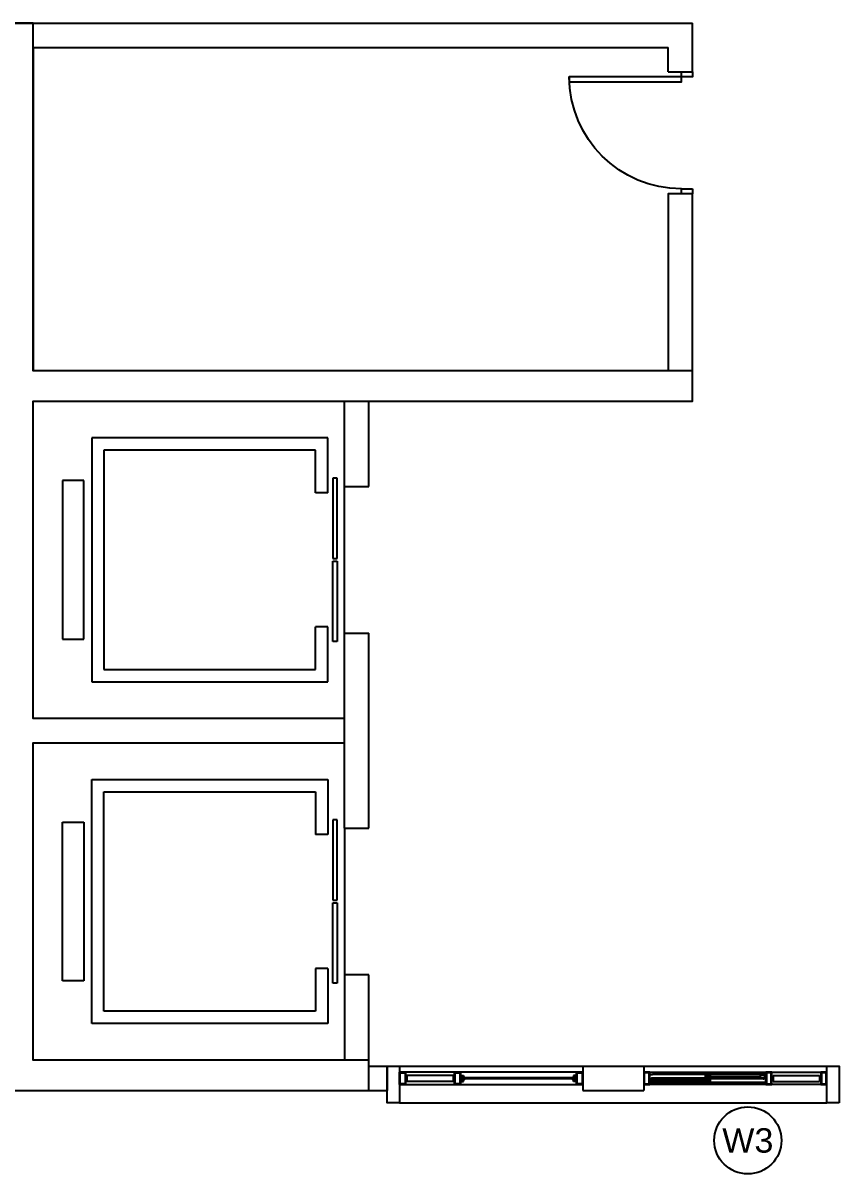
# Model space of a CAD drawing. Header units: feet. Extents: x 1421395 to 1426379, y -945253 to -943919.
# Drawn here: x 1423997.7 to 1424255.9, y -945056.9 to -944689.7 of the extents above; entities that cross this region are included whole.
import ezdxf
from ezdxf.enums import TextEntityAlignment as Align

# ---------------------------------------------------------------- set-up
doc = ezdxf.new("R2010")
doc.units = ezdxf.units.FT
doc.linetypes.add('Xref Typical$0$$0$HIDDEN', pattern=[0.375, 0.25, -0.125])
for name, color, linetype in [('00_xref_ser core_gf$0$L--windows-1', 1, 'Continuous'), ('08--door-ref', 1, 'Continuous'), ('E--concrete-2', 4, 'Continuous'), ('L--windows-1', 1, 'Continuous'), ('Xref Typical$0$E--concrete', 4, 'Continuous'), ('Xref Typical$0$F--Blockwall', 3, 'Continuous'), ('Xref Typical$0$L--doors-1', 1, 'Continuous'), ('Xref Typical$0$L--windows-1', 1, 'Continuous'), ('Xref Typical$0$N--Fixtures', 1, 'Continuous')]:
    doc.layers.add(name, color=color, linetype=linetype)
doc.styles.add('00_xref_ser core$0$00_xref_ser core$0$ZC-STYLE-1', font='Arial.ttf')

# ---------------------------------------------------------------- blocks, each defined once
blk = doc.blocks.new('00_xref_ser core$0$00_xref_ser core$0$D-REF-1')
at = {"layer": '08--door-ref'}
blk.add_circle((0, 0), 275, dxfattribs=at)
blk = doc.blocks.new('*U11')
at = {"layer": '00_xref_ser core_gf$0$L--windows-1'}
for p, q in [((0, 63.8), (21.2, 63.8)), ((0, 0), (0, 63.8)), ((0, 32.7), (13.2, 32.7)), ((0, 31.1), (13.2, 31.1)), ((0, 0), (21.2, 0)), ((456, 16.3), (45.4, 16.3)), ((494, 49), (904.6, 49)), ((950, 63.8), (928.8, 63.8)), ((928.8, 28.7), (928.8, 35.1)), ((928.8, 35.1), (936.8, 35.1)), ((928.8, 28.7), (936.8, 28.7)), ((936.8, 32.7), (936.8, 35.1)), ((950, 32.7), (936.8, 32.7)), ((950, 31.1), (936.8, 31.1)), ((936.8, 28.7), (936.8, 31.1)), ((950, 0), (950, 63.8)), ((950, 0), (928.8, 0))]:
    blk.add_line(p, q, dxfattribs=at)
at = {"layer": '00_xref_ser core_gf$0$L--windows-1', "color": 14}
for p, q in [((928.8, 63.8), (21.2, 63.8)), ((928.8, 35.1), (21.2, 35.1)), ((928.8, 28.7), (21.2, 28.7)), ((928.8, 0), (21.2, 0))]:
    blk.add_line(p, q, dxfattribs=at)
at = {"layer": '00_xref_ser core_gf$0$L--windows-1'}
for points in [[(7.4, 26.3), (45.4, 26.3), (45.4, 6.3), (7.4, 6.3)], [(456, 57.4), (494, 57.4), (494, 37.4), (456, 37.4)], [(456, 26.3), (494, 26.3), (494, 6.3), (456, 6.3)], [(904.6, 39), (942.6, 39), (942.6, 59), (904.6, 59)]]:
    blk.add_lwpolyline(points, close=True, dxfattribs=at)
blk.add_lwpolyline([(13.2, 31.1), (13.2, 28.7), (21.2, 28.7), (21.2, 35.1), (13.2, 35.1), (13.2, 32.7)], dxfattribs=at)
blk = doc.blocks.new('Xref Typical$0$rged')
at = {"color": 5}
for p, q in [((-32608, 84424.5, 0), (-32608, 84374.5, 0)), ((-32608, 84424.5, 0), (-32583, 84424.5, 0)), ((-32608, 84374.5, 0), (-32583, 84374.5, 0)), ((-32606, 84422.5, 0), (-32585, 84422.5, 0)), ((-32606, 84422.5, 0), (-32606, 84376.5, 0)), ((-32606, 84376.5, 0), (-32585, 84376.5, 0)), ((-32589, 84417.5, 0), (-32589, 84381.1, 0)), ((-32587, 84417.5, 0), (-32587, 84401.3, 0)), ((-32587, 84413, 0), (-32587, 84413.8, 0)), ((-32586.8, 84413, 0), (-32587, 84413, 0)), ((-32587, 84397.3, 0), (-32587, 84381.1, 0)), ((-32586.8, 84385.6, 0), (-32587, 84385.6, 0)), ((-32587, 84385.6, 0), (-32587, 84384.8, 0)), ((-32586.7, 84403.8, 0), (-32576.7, 84403.8, 0)), ((-32586.7, 84403.8, 0), (-32586.7, 84401.7, 0)), ((-32586.2, 84401.7, 0), (-32586.7, 84401.7, 0)), ((-32586.2, 84396.9, 0), (-32586.7, 84396.9, 0)), ((-32586.7, 84394.8, 0), (-32586.7, 84396.9, 0)), ((-32586.7, 84394.8, 0), (-32576.7, 84394.8, 0)), ((-32586.2, 84403.3, 0), (-32575.7, 84403.3, 0)), ((-32586.2, 84403.3, 0), (-32586.2, 84401.7, 0)), ((-32586.2, 84395.3, 0), (-32586.2, 84396.9, 0)), ((-32586.2, 84395.3, 0), (-32575.7, 84395.3, 0)), ((-32585, 84422.5, 0), (-32585, 84420.8, 0)), ((-32585, 84376.5, 0), (-32585, 84377.8, 0)), ((-32584.7, 84415.8, 0), (-32584.1, 84415.8, 0)), ((-32584.7, 84382.8, 0), (-32584.1, 84382.8, 0)), ((-32584.1, 84415.8, 0), (-32571.6, 84403.3, 0)), ((-32584.1, 84382.8, 0), (-32571.6, 84395.3, 0)), ((-32583.9, 84414.9, 0), (-32575.8, 84406.7, 0)), ((-32583.9, 84383.7, 0), (-32575.8, 84391.9, 0)), ((-32583, 84403.3, 0), (-32583.2, 84403.3, 0)), ((-32583, 84403.3, 0), (-32583.2, 84403.3, 0)), ((-32583, 84395.3, 0), (-32583.2, 84395.3, 0)), ((-32583, 84424.5, 0), (-32583, 84418.3, 0)), ((-32583, 84403.3, 0), (-32583, 84395.3, 0)), ((-32583, 84374.5, 0), (-32583, 84380.3, 0)), ((-32582, 84403.3, 0), (-32582, 84395.3, 0)), ((-32575.7, 84403.3, 0), (-32575.7, 84403.8, 0)), ((-32575.7, 84395.3, 0), (-32575.7, 84394.8, 0)), ((-32575.3, 84406.3, 0), (-32572.3, 84403.3, 0)), ((-32575.3, 84392.3, 0), (-32572.3, 84395.3, 0)), ((-32572.3, 84403.3, 0), (-32571.6, 84403.3, 0)), ((-32572.3, 84395.3, 0), (-32571.6, 84395.3, 0)), ((-31681.9, 84415.8, 0), (-31694.4, 84403.3, 0)), ((-31693.7, 84403.3, 0), (-31694.4, 84403.3, 0)), ((-31693.7, 84395.3, 0), (-31694.4, 84395.3, 0)), ((-31681.9, 84382.8, 0), (-31694.4, 84395.3, 0)), ((-31690.7, 84406.3, 0), (-31693.7, 84403.3, 0)), ((-31690.7, 84392.3, 0), (-31693.7, 84395.3, 0)), ((-31682.1, 84414.9, 0), (-31690.3, 84406.7, 0)), ((-31690.3, 84403.3, 0), (-31690.3, 84403.8, 0)), ((-31679.8, 84403.3, 0), (-31690.3, 84403.3, 0)), ((-31679.8, 84395.3, 0), (-31690.3, 84395.3, 0)), ((-31690.3, 84395.3, 0), (-31690.3, 84394.8, 0)), ((-31682.1, 84383.7, 0), (-31690.3, 84391.9, 0)), ((-31679.3, 84403.8, 0), (-31689.4, 84403.8, 0)), ((-31679.3, 84394.8, 0), (-31689.4, 84394.8, 0)), ((-31684, 84403.3, 0), (-31684, 84395.3, 0)), ((-31683, 84424.5, 0), (-31683, 84418.3, 0)), ((-31658, 84424.5, 0), (-31683, 84424.5, 0)), ((-31683, 84403.3, 0), (-31682.9, 84403.3, 0)), ((-31683, 84403.3, 0), (-31682.9, 84403.3, 0)), ((-31683, 84403.3, 0), (-31683, 84395.3, 0)), ((-31683, 84395.3, 0), (-31682.9, 84395.3, 0)), ((-31683, 84374.5, 0), (-31683, 84380.3, 0)), ((-31658, 84374.5, 0), (-31683, 84374.5, 0)), ((-31681.4, 84415.8, 0), (-31681.9, 84415.8, 0)), ((-31681.4, 84382.8, 0), (-31681.9, 84382.8, 0)), ((-31660, 84422.5, 0), (-31681, 84422.5, 0)), ((-31681, 84422.5, 0), (-31681, 84420.8, 0)), ((-31681, 84376.5, 0), (-31681, 84377.8, 0)), ((-31660, 84376.5, 0), (-31681, 84376.5, 0)), ((-31679.8, 84403.3, 0), (-31679.8, 84401.7, 0)), ((-31679.8, 84401.7, 0), (-31679.3, 84401.7, 0)), ((-31679.8, 84395.3, 0), (-31679.8, 84396.9, 0)), ((-31679.8, 84396.9, 0), (-31679.3, 84396.9, 0)), ((-31679.3, 84403.8, 0), (-31679.3, 84401.7, 0)), ((-31679.3, 84394.8, 0), (-31679.3, 84396.9, 0)), ((-31679.2, 84413, 0), (-31679.1, 84413, 0)), ((-31679.2, 84385.6, 0), (-31679.1, 84385.6, 0)), ((-31679.1, 84417.5, 0), (-31679.1, 84401.3, 0)), ((-31679.1, 84413, 0), (-31679.1, 84413.8, 0)), ((-31679.1, 84397.3, 0), (-31679.1, 84381.1, 0)), ((-31679.1, 84385.6, 0), (-31679.1, 84384.8, 0)), ((-31677.1, 84417.5, 0), (-31677.1, 84381.1, 0)), ((-31660, 84422.5, 0), (-31660, 84376.5, 0)), ((-31658, 84424.5, 0), (-31658, 84374.5, 0))]:
    blk.add_line(p, q, dxfattribs=at)
for centre, radius, start, end in [((-32584.6, 84416.3, 0), 4.53, 95.50966, 164.88098), ((-32584.6, 84382.3, 0), 4.53, 195.11902, 264.49034), ((-32584.6, 84416.2, 0), 2.69, 53.3557, 150.29689), ((-32587.7, 84407.3, 0), 6.08, 277.13256, 318.46569), ((-32587.7, 84391.3, 0), 6.08, 41.53431, 82.86744), ((-32584.6, 84382.4, 0), 2.69, 209.70311, 306.6443), ((-32575.4, 84405, 0), 1.75, 102.00211, 223.80977), ((-32575.4, 84393.6, 0), 1.75, 136.19023, 257.99789), ((-32575.4, 84405, 0), 1.25, 85.38029, 255.53383), ((-32575.4, 84393.6, 0), 1.25, 104.46617, 274.61971), ((-31690.6, 84405, 0), 1.25, 284.46617, 94.61971), ((-31690.6, 84393.6, 0), 1.25, 265.38029, 75.53383), ((-31690.6, 84405, 0), 1.75, 316.19023, 77.99789), ((-31690.6, 84393.6, 0), 1.75, 282.00211, 43.80977), ((-31681.4, 84416.2, 0), 2.69, 29.70311, 126.6443), ((-31681.4, 84382.4, 0), 2.69, 233.3557, 330.29689), ((-31678.3, 84407.3, 0), 6.08, 221.53431, 262.86744), ((-31678.3, 84391.3, 0), 6.08, 97.13256, 138.46569), ((-31681.5, 84416.3, 0), 4.53, 15.11902, 84.49034), ((-31681.5, 84382.3, 0), 4.53, 275.50966, 344.88098)]:
    blk.add_arc(centre, radius, start, end, dxfattribs=at)
for points in [[(-32587, 84413.8, 0), (-32585.3, 84413.8, 0), (-32584.4, 84414.8, 0), (-32584.7, 84415.8, 0)], [(-32587, 84384.8, 0), (-32585.3, 84384.8, 0), (-32584.4, 84383.8, 0), (-32584.7, 84382.8, 0)], [(-31679.1, 84413.8, 0), (-31680.7, 84413.8, 0), (-31681.6, 84414.8, 0), (-31681.4, 84415.8, 0)], [(-31679.1, 84384.8, 0), (-31680.7, 84384.8, 0), (-31681.6, 84383.8, 0), (-31681.4, 84382.8, 0)]]:
    blk.add_spline(points, degree=3, dxfattribs=at)
for points in [[(-32586.8, 84413, 0), (-32586.6, 84413.3, 0), (-32586.5, 84413, 0), (-32586.1, 84413.2, 0), (-32585.9, 84413.2, 0), (-32585.5, 84413.3, 0), (-32585.4, 84413.3, 0), (-32585, 84413.4, 0), (-32584.7, 84413.6, 0), (-32584.3, 84413.9, 0), (-32584.1, 84414.1, 0), (-32584, 84414.5, 0), (-32583.9, 84414.7, 0), (-32583.9, 84414.8, 0), (-32583.9, 84414.9, 0), (-32583.9, 84414.9, 0)], [(-32586.8, 84385.6, 0), (-32586.6, 84385.3, 0), (-32586.5, 84385.6, 0), (-32586.1, 84385.4, 0), (-32585.9, 84385.4, 0), (-32585.5, 84385.3, 0), (-32585.4, 84385.3, 0), (-32585, 84385.2, 0), (-32584.7, 84385, 0), (-32584.3, 84384.7, 0), (-32584.1, 84384.5, 0), (-32584, 84384.1, 0), (-32583.9, 84383.9, 0), (-32583.9, 84383.8, 0), (-32583.9, 84383.7, 0), (-32583.9, 84383.7, 0)], [(-31679.2, 84413, 0), (-31679.4, 84413.3, 0), (-31679.6, 84413, 0), (-31679.9, 84413.2, 0), (-31680.1, 84413.2, 0), (-31680.5, 84413.3, 0), (-31680.7, 84413.3, 0), (-31681.1, 84413.4, 0), (-31681.3, 84413.6, 0), (-31681.7, 84413.9, 0), (-31681.9, 84414.1, 0), (-31682, 84414.5, 0), (-31682.1, 84414.7, 0), (-31682.1, 84414.8, 0), (-31682.1, 84414.9, 0), (-31682.1, 84414.9, 0)], [(-31679.2, 84385.6, 0), (-31679.4, 84385.3, 0), (-31679.6, 84385.6, 0), (-31679.9, 84385.4, 0), (-31680.1, 84385.4, 0), (-31680.5, 84385.3, 0), (-31680.7, 84385.3, 0), (-31681.1, 84385.2, 0), (-31681.3, 84385, 0), (-31681.7, 84384.7, 0), (-31681.9, 84384.5, 0), (-31682, 84384.1, 0), (-31682.1, 84384, 0), (-31682.1, 84383.8, 0), (-31682.1, 84383.7, 0), (-31682.1, 84383.7, 0)]]:
    blk.add_open_spline(points, degree=3, knots=[0, 0, 0, 0, 0.447954, 0.447954, 0.951619, 0.951619, 1.324269, 1.324269, 1.90348, 1.90348, 2.482691, 2.482691, 2.73392, 2.73392, 2.822039, 2.822039, 2.822039, 2.822039], dxfattribs=at)
at = {"layer": 'Xref Typical$0$L--windows-1', "color": 251}
for p, q in [((-31608, 84449.5, 0), (-33108, 84449.5, 0)), ((-33108, 84349.5, 0), (-31608, 84349.5, 0))]:
    blk.add_line(p, q, dxfattribs=at)
at = {"layer": 'Xref Typical$0$L--windows-1', "color": 5}
for p, q in [((-33048, 84404.5, 0), (-33058, 84404.5, 0)), ((-33048, 84394.5, 0), (-33058, 84394.5, 0)), ((-32668, 84424.5, 0), (-33048, 84424.5, 0)), ((-32668, 84374.5, 0), (-33048, 84374.5, 0)), ((-32658, 84404.5, 0), (-32668, 84404.5, 0)), ((-32658, 84394.5, 0), (-32668, 84394.5, 0))]:
    blk.add_line(p, q, dxfattribs=at)
at = {"layer": 'Xref Typical$0$L--windows-1'}
for p, q in [((-32581.4, 84403.3, 0), (-32581.4, 84395.3, 0)), ((-31684.7, 84403.3, 0), (-32581.4, 84403.3, 0)), ((-31684.7, 84395.3, 0), (-32581.4, 84395.3, 0)), ((-31684.7, 84403.3, 0), (-31684.7, 84395.3, 0))]:
    blk.add_line(p, q, dxfattribs=at)
at = {"layer": 'Xref Typical$0$L--windows-1', "elevation": 0}
for points in [[(-33108, 84349.5), (-33108, 84449.5), (-33058, 84449.5), (-33058, 84349.5), (-33108, 84349.5)], [(-32608, 84349.5), (-32658, 84349.5), (-32658, 84449.5), (-32608, 84449.5), (-32608, 84349.5)], [(-31608, 84349.5), (-31658, 84349.5), (-31658, 84449.5), (-31608, 84449.5), (-31608, 84349.5)]]:
    blk.add_lwpolyline(points, dxfattribs=at)
for points in [[(-33103, 84354.5), (-33103, 84444.5), (-33063, 84444.5), (-33063, 84354.5)], [(-32613, 84354.5), (-32653, 84354.5), (-32653, 84444.5), (-32613, 84444.5)], [(-31613, 84354.5), (-31653, 84354.5), (-31653, 84444.5), (-31613, 84444.5)]]:
    blk.add_lwpolyline(points, close=True, dxfattribs=at)
at = {"layer": 'Xref Typical$0$L--windows-1', "color": 5, "elevation": 0}
for points in [[(-33048, 84424.5), (-33048, 84374.5)], [(-32668, 84424.5), (-32668, 84374.5)]]:
    blk.add_lwpolyline(points, dxfattribs=at)
blk = doc.blocks.new('Xref Typical$0$00_xref_ser core$0$00_xref_ser core$0$D-1100')
at = {"layer": 'Xref Typical$0$L--doors-1', "color": 5}
for points in [[(45, 50), (45, 1060), (90, 1060), (90, 50)], [(0, -50), (45, -50), (45, 50), (0, 50)], [(1055, -50), (1100, -50), (1100, 50), (1055, 50)]]:
    blk.add_lwpolyline(points, close=True, dxfattribs=at)
at = {"layer": 'Xref Typical$0$L--doors-1'}
blk.add_arc((45, 50), 1010, 0, 90, dxfattribs=at)
blk = doc.blocks.new('Xref Typical$0$A$C55160E01')
at = {"layer": 'Xref Typical$0$N--Fixtures'}
for p, q in [((2570.2, 2000), (636.6, 2000, 0)), ((636.6, 2000, 0), (636.6, 1550, 0)), ((2570.2, 0), (2570.2, 2000)), ((2810, 1650), (2635, 1650)), ((2635, 1650), (2635, 350)), ((2810, 350), (2810, 1650)), ((500, 1600, 0), (500, 400, 0)), ((636.6, 450, 0), (636.6, 0, 0)), ((2635, 350), (2810, 350)), ((636.6, 0, 0), (2570.2, 0))]:
    blk.add_line(p, q, dxfattribs=at)
at = {"layer": 'Xref Typical$0$N--Fixtures', "color": 14}
for p, q in [((2470.2, 1900), (736.6, 1900, 0)), ((736.6, 1900, 0), (736.6, 1550, 0)), ((2470.2, 100), (2470.2, 1900)), ((560, 1670, 0), (595, 1670, 0)), ((560, 1010, 0), (560, 1670, 0)), ((595, 1670, 0), (595, 1010, 0)), ((636.6, 1550, 0), (736.6, 1550, 0)), ((595, 1010, 0), (560, 1010, 0)), ((595, 990, 0), (560, 990, 0)), ((560, 990, 0), (560, 330, 0)), ((595, 330, 0), (595, 990, 0)), ((636.6, 450, 0), (736.6, 450, 0)), ((736.6, 450, 0), (736.6, 100, 0)), ((560, 330, 0), (595, 330, 0)), ((736.6, 100, 0), (2470.2, 100))]:
    blk.add_line(p, q, dxfattribs=at)

msp = doc.modelspace()

# ---------------------------------------------------------------- linework, layer by layer
at = {"layer": 'E--concrete-2', "extrusion": (-6.24309e-13, 1.25923e-06, 1), "elevation": -1.15}
for points in [[(1423993.17, -944689.74), (1423993.17, -945030.28), (1424107.99, -945030.28), (1424107.99, -945020.55), (1424000.95, -945020.55), (1424000.95, -944919.38), (1424100.21, -944919.38), (1424100.21, -944911.6), (1424000.95, -944911.6), (1424000.95, -944810.39), (1424211.12, -944810.39), (1424211.12, -944800.66), (1424000.95, -944800.66), (1424000.95, -944689.74), (1423993.17, -944689.74)], [(1424211.12, -944800.66), (1424211.12, -944800.66), (1424211.12, -944744.23), (1424203.34, -944744.23), (1424203.34, -944800.66), (1424203.34, -944800.66)]]:
    msp.add_lwpolyline(points, dxfattribs=at)
at = {"layer": 'L--windows-1', "extrusion": (-7.30952e-16, 1.25923e-06, 1)}
for p, q in [((1424195.56, -945022.5, 0.04), (1424253.42, -945022.5, 0.04)), ((1424195.56, -945034.17, 0.04), (1424253.42, -945034.17, 0.04))]:
    msp.add_line(p, q, dxfattribs=at)
at = {"layer": 'L--windows-1', "color": 251, "extrusion": (-7.30952e-16, 1.25923e-06, 1)}
for p, q in [((1424195.56, -945024.44, 0.04), (1424253.93, -945024.44, 0.04)), ((1424253.93, -945028.34, 0.04), (1424195.56, -945028.34, 0.04))]:
    msp.add_line(p, q, dxfattribs=at)
at = {"layer": 'L--windows-1', "color": 5, "extrusion": (-7.30952e-16, 1.25923e-06, 1)}
for p, q in [((1424236.42, -945026.2, 0.04), (1424236.81, -945026.2, 0.04)), ((1424236.42, -945026.58, 0.04), (1424236.81, -945026.58, 0.04)), ((1424236.81, -945025.42, 0.04), (1424251.6, -945025.42, 0.04)), ((1424251.6, -945026.2, 0.04), (1424251.99, -945026.2, 0.04)), ((1424251.6, -945026.58, 0.04), (1424251.99, -945026.58, 0.04)), ((1424236.81, -945027.36, 0.04), (1424251.6, -945027.36, 0.04))]:
    msp.add_line(p, q, dxfattribs=at)
at = {"layer": 'L--windows-1', "extrusion": (-7.30952e-16, 1.25923e-06, 1), "elevation": -1.15}
for points in [[(1424195.56, -945028.34), (1424197.5, -945028.34), (1424197.5, -945024.44), (1424195.56, -945024.44), (1424195.56, -945028.34)], [(1424234.48, -945028.34), (1424236.42, -945028.34), (1424236.42, -945024.44), (1424234.48, -945024.44), (1424234.48, -945028.34)], [(1424253.93, -945028.34), (1424253.93, -945024.44), (1424251.99, -945024.44), (1424251.99, -945028.34), (1424253.93, -945028.34)]]:
    msp.add_lwpolyline(points, dxfattribs=at)
for points in [[(1424195.75, -945028.14), (1424197.31, -945028.14), (1424197.31, -945024.64), (1424195.75, -945024.64)], [(1424234.67, -945028.14), (1424236.23, -945028.14), (1424236.23, -945024.64), (1424234.67, -945024.64)], [(1424253.74, -945028.14), (1424253.74, -945024.64), (1424252.18, -945024.64), (1424252.18, -945028.14)]]:
    msp.add_lwpolyline(points, close=True, dxfattribs=at)
at = {"layer": 'L--windows-1', "color": 5, "extrusion": (-7.30952e-16, 1.25923e-06, 1), "elevation": -1.15}
for points in [[(1424236.81, -945025.42), (1424236.81, -945027.36)], [(1424251.6, -945025.42), (1424251.6, -945027.36)]]:
    msp.add_lwpolyline(points, dxfattribs=at)
at = {"layer": 'Xref Typical$0$E--concrete', "extrusion": (-7.30952e-16, 1.25923e-06, 1), "elevation": -1.15}
for points in [[(1424117.72, -945034.17), (1424113.83, -945034.17), (1424113.83, -945022.5), (1424117.72, -945022.5)], [(1424257.82, -945034.17), (1424253.93, -945034.17), (1424253.93, -945022.5), (1424257.82, -945022.5)]]:
    msp.add_lwpolyline(points, close=True, dxfattribs=at)
at = {"layer": 'Xref Typical$0$F--Blockwall', "extrusion": (-7.30952e-16, 1.25923e-06, 1)}
for p, q in [((1423986.36, -944689.74, 0.04), (1424211.12, -944689.74, 0.04)), ((1424211.12, -944705.31, 0.04), (1424211.12, -944689.74, 0.04)), ((1424000.96, -944697.53, 0.04), (1424203.34, -944697.53, 0.04)), ((1424000.96, -944697.53, 0.04), (1424000.96, -944800.66, 0.04)), ((1424203.34, -944705.31, 0.04), (1424203.34, -944697.53, 0.04)), ((1424203.34, -944705.31, 0.04), (1424211.12, -944705.31, 0.04)), ((1424100.21, -944837.63, 0.04), (1424100.21, -944810.41, 0.04)), ((1424107.99, -944837.63, 0.04), (1424107.99, -944810.41, 0.04)), ((1424100.21, -944837.63, 0.04), (1424107.99, -944837.63, 0.04)), ((1424100.21, -944911.57, 0.04), (1424100.21, -944884.33, 0.04)), ((1424100.21, -944884.33, 0.04), (1424107.99, -944884.33, 0.04)), ((1424107.99, -944946.6, 0.04), (1424107.99, -944884.33, 0.04)), ((1424100.21, -944946.6, 0.04), (1424100.21, -944919.38, 0.04)), ((1424100.21, -944946.6, 0.04), (1424107.99, -944946.6, 0.04)), ((1424107.99, -944993.31, 0.04), (1424100.2, -944993.31, 0.04)), ((1424100.2, -944993.31, 0.04), (1424100.21, -945020.55, 0.04)), ((1424107.99, -945020.55, 0.04), (1424107.99, -944993.31, 0.04)), ((1424107.99, -945022.5, 0.04), (1424113.83, -945022.5, 0.04)), ((1424113.83, -945022.5, 0.04), (1424113.83, -945030.28, 0.04)), ((1424176.1, -945022.5, 0.04), (1424176.1, -945030.28, 0.04)), ((1424176.1, -945022.5, 0.04), (1424195.55, -945022.5, 0.04)), ((1424195.55, -945022.5, 0.04), (1424195.55, -945030.28, 0.04)), ((1424253.93, -945030.28, 0.04), (1424253.93, -945022.5, 0.04)), ((1424107.99, -945030.28, 0.04), (1424113.83, -945030.28, 0.04)), ((1424176.1, -945030.28, 0.04), (1424195.55, -945030.28, 0.04))]:
    msp.add_line(p, q, dxfattribs=at)
at = {"layer": 'Xref Typical$0$L--windows-1', "extrusion": (-7.30952e-16, 1.25923e-06, 1)}
for p, q in [((1424117.72, -945022.5, 0.04), (1424176.1, -945022.5, 0.04)), ((1424195.55, -945022.5, 0.04), (1424253.93, -945022.5, 0.04)), ((1424117.72, -945034.17, 0.04), (1424195.55, -945034.17, 0.04)), ((1424195.55, -945034.17, 0.04), (1424253.93, -945034.17, 0.04))]:
    msp.add_line(p, q, dxfattribs=at)

# ---------------------------------------------------------------- block references
at = {"linetype": 'Xref Typical$0$$0$HIDDEN', "extrusion": (1.62574e-12, 1.25923e-06, 1), "xscale": 0.03891891879323523, "yscale": 0.03891891879323523, "zscale": 0.03891891879323523}
msp.add_blockref('Xref Typical$0$rged', (1425406.25, -948311.13, -1.15), dxfattribs=at)
at = {"layer": '00_xref_ser core_gf$0$L--windows-1', "extrusion": (-6.24309e-13, 1.25923e-06, 1), "xscale": 0.03891891879323523, "yscale": 0.03891891879323523, "zscale": 0.03891891879323523}
msp.add_blockref('*U11', (1424197.5, -945027.66, -1.15), dxfattribs=at)
at = {"layer": '08--door-ref', "linetype": 'Continuous', "extrusion": (-6.24309e-13, 1.25923e-06, 1)}
ref = msp.add_blockref('00_xref_ser core$0$00_xref_ser core$0$D-REF-1', (1424228.74, -945046.17, -1.15), dxfattribs=dict(at, xscale=0.03891891879323523, yscale=0.03891891879323523, zscale=0.03891891879323523))
ref.add_attrib('D1', 'W3', dxfattribs={"extrusion": (-7.30952e-16, 1.25923e-06, 1), "height": 7.784, "style": '00_xref_ser core$0$00_xref_ser core$0$ZC-STYLE-1'}).set_placement((1424228.74, -945050.06, -1.15), align=Align.CENTER)
at = {"layer": 'Xref Typical$0$L--doors-1', "extrusion": (1.62574e-12, 1.25923e-06, 1), "xscale": -0.03538083526657805, "yscale": 0.03538083526657806, "zscale": 0.03538083526657796, "rotation": 89.99999999999952}
msp.add_blockref('Xref Typical$0$00_xref_ser core$0$00_xref_ser core$0$D-1100', (1424209.35, -944705.31, -1.15), dxfattribs=at)
at = {"layer": 'Xref Typical$0$N--Fixtures', "ltscale": 10, "extrusion": (-1.62574e-12, -1.25923e-06, -1), "xscale": -0.03891891879323523, "yscale": 0.03891891879323525, "zscale": -0.03891891879323523, "rotation": 180}
msp.add_blockref('Xref Typical$0$A$C55160E01', (-1424119.66, -944822.06, 1.15), dxfattribs=at)
at = {"layer": 'Xref Typical$0$N--Fixtures', "ltscale": 10, "extrusion": (-1.62574e-12, -1.25923e-06, -1), "xscale": 0.03891891879323523, "yscale": 0.03891891879323523, "zscale": -0.03891891879323518}
msp.add_blockref('Xref Typical$0$A$C55160E01', (-1424119.66, -945008.88, 1.15), dxfattribs=at)

doc.saveas('drawing.dxf')
